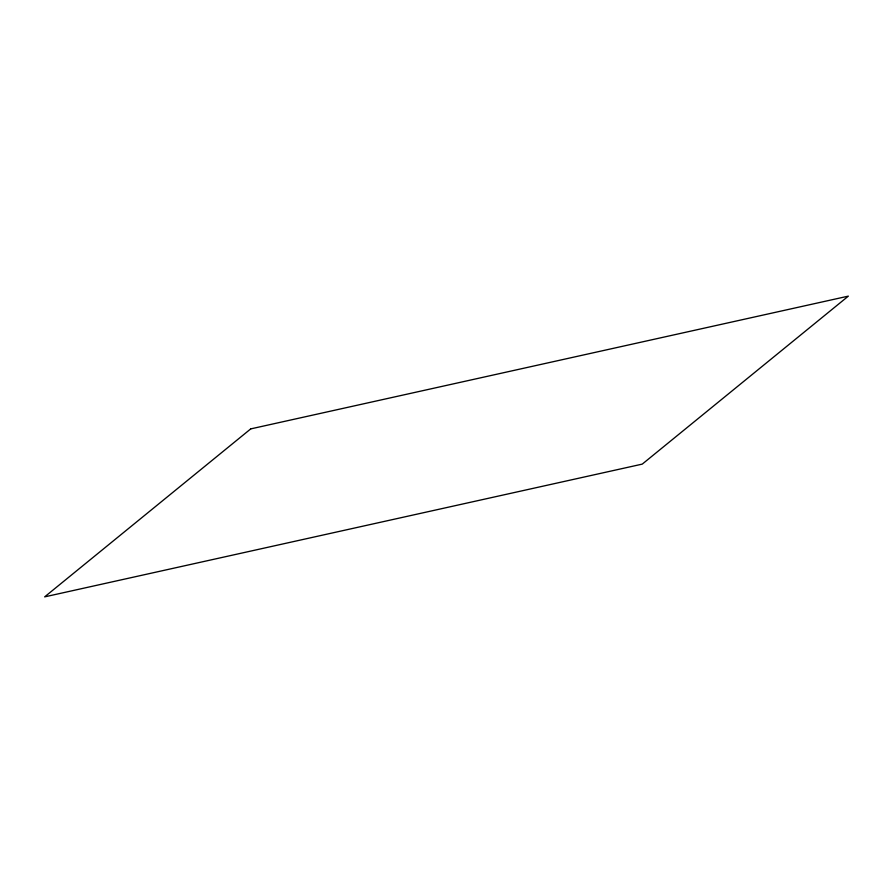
<?xml version="1.0" encoding="UTF-8"?>
<svg xmlns="http://www.w3.org/2000/svg" width="893" height="893" viewBox="0 0 893 893"><rect width="100%" height="100%" fill="white"/><g stroke="black" fill="none" stroke-linecap="round" stroke-linejoin="round"><path stroke-width="1.34" d="M250.743 428.886L44.65 596.87L642.257 464.114L848.35 296.13L250.743 428.886"/></g></svg>
